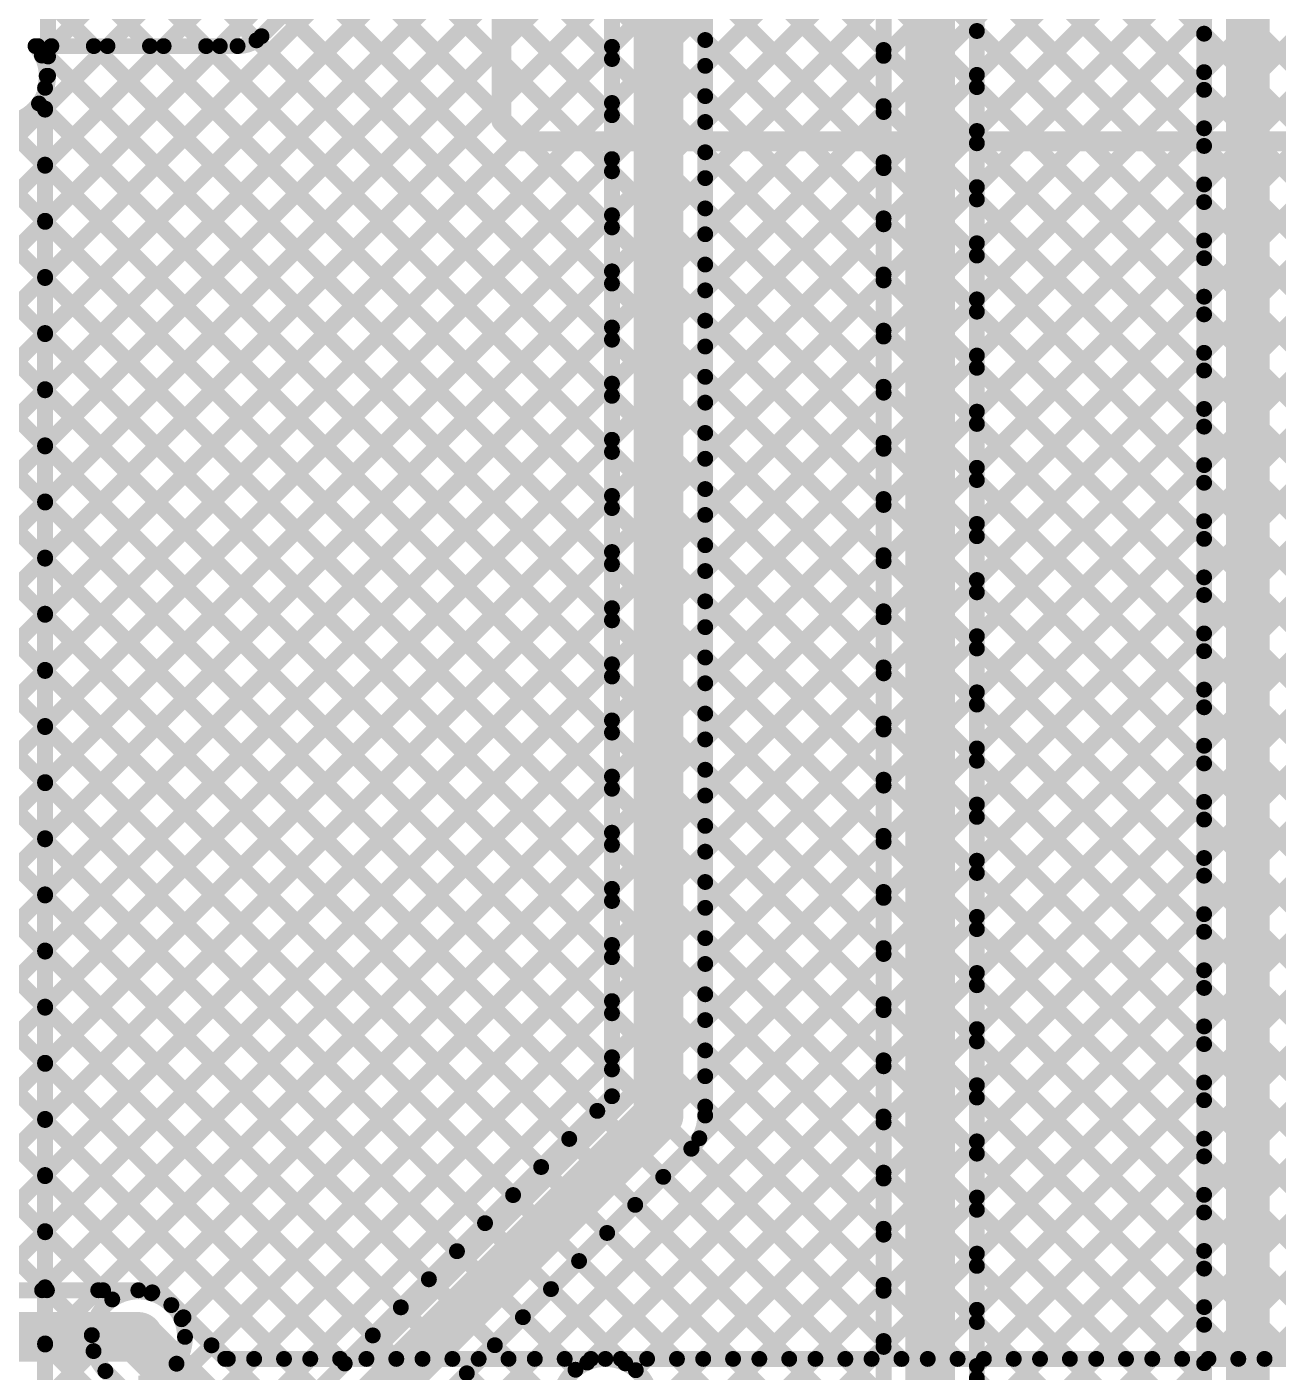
# Model space of a CAD drawing. Header units: millimetres. Extents: x 0 to 214, y 0 to 214.
# Drawn here: x 4.96 to 5.59, y 1.798 to 2.476 of the extents above; entities that cross this region are included whole.
import ezdxf

# ---------------------------------------------------------------- set-up
doc = ezdxf.new("R2010")
doc.units = ezdxf.units.MM
doc.header["$MEASUREMENT"] = 0
for name, color, linetype in [('BottomLayer', 5, 'Continuous'), ('BottomSolder', 6, 'Continuous'), ('Mechanical1', 6, 'Continuous'), ('TopLayer', 1, 'Continuous'), ('TopSolder', 216, 'Continuous'), ('ViaHoleLayer', 16, 'Continuous')]:
    doc.layers.add(name, color=color, linetype=linetype)

msp = doc.modelspace()

# ---------------------------------------------------------------- hatches: boundary and pattern name
at = {"layer": 'BottomLayer'}
h = msp.add_hatch(color=5, dxfattribs=at)
edge = h.paths.add_edge_path()
edge.add_arc((5.016, 1.815), 0.01181, 0, 360)
at = {"layer": 'BottomSolder'}
h = msp.add_hatch(color=6, dxfattribs=at)
edge = h.paths.add_edge_path()
edge.add_arc((5.016, 1.815), 0.00991, 0, 360)
at = {"layer": 'TopLayer'}
h = msp.add_hatch(color=1, dxfattribs=at)
edge = h.paths.add_edge_path()
edge.add_arc((5.016, 1.815), 0.01181, 0, 360)
at = {"layer": 'TopSolder'}
h = msp.add_hatch(color=216, dxfattribs=at)
edge = h.paths.add_edge_path()
edge.add_arc((5.016, 1.815), 0.00991, 0, 360)
at = {"layer": 'ViaHoleLayer'}
h = msp.add_hatch(color=16, dxfattribs=at)
edge = h.paths.add_edge_path()
edge.add_arc((5.016, 1.815), 0.00591, 0, 360)

# ---------------------------------------------------------------- linework, layer by layer
at = {"layer": 'BottomLayer'}
for points, const_width in [([(5.29976, 2.7255), (5.553, 2.47226)], 0.008), ([(4.969, 2.3497), (5.28503, 2.66573)], 0.008), ([(4.969, 2.32142), (5.29917, 2.65159)], 0.008), ([(4.969, 2.29313), (5.31332, 2.63745)], 0.008), ([(5.07804, 2.471), (5.23427, 2.62722)], 0.008), ([(4.969, 2.26485), (5.32746, 2.62331)], 0.008), ([(5.2313, 2.62426), (5.3915, 2.46405)], 0.008), ([(4.969, 2.23657), (5.3416, 2.60917)], 0.008), ([(5.21716, 2.61011), (5.3915, 2.43577)], 0.008), ([(4.969, 2.20828), (5.35574, 2.59502)], 0.008), ([(5.20301, 2.59597), (5.3915, 2.40748)], 0.008), ([(4.969, 2.18), (5.36988, 2.58088)], 0.008), ([(5.18887, 2.58183), (5.3915, 2.3792)], 0.008), ([(5.575, 0.817), (5.575, 2.576)], 0.022), ([(5.415, 1.212), (5.415, 2.569)], 0.025), ([(4.969, 2.15171), (5.38403, 2.56674)], 0.008), ([(5.17473, 2.56769), (5.3915, 2.35092)], 0.008), ([(5.4385, 1.22173), (5.4385, 2.569)], 0.008), ([(5.4385, 2.45151), (5.553, 2.56601)], 0.008), ([(5.553, 0.82303), (5.553, 2.56689)], 0.008), ([(5.3915, 1.44073), (5.3915, 2.55927)], 0.008), ([(5.4385, 2.55847), (5.553, 2.44397)], 0.008), ([(5.16059, 2.55355), (5.3915, 2.32263)], 0.008), ([(4.969, 2.12343), (5.3915, 2.54593)], 0.008), ([(5.14644, 2.5394), (5.3915, 2.29435)], 0.008), ([(5.4385, 2.42322), (5.553, 2.53772)], 0.008), ([(5.1323, 2.52526), (5.3915, 2.26606)], 0.008), ([(5.4385, 2.53019), (5.553, 2.41569)], 0.008), ([(4.969, 2.09514), (5.3915, 2.51764)], 0.008), ([(5.11816, 2.51112), (5.3915, 2.23778)], 0.008), ([(5.4385, 2.39494), (5.553, 2.50944)], 0.008), ([(5.4385, 2.50191), (5.553, 2.38741)], 0.008), ([(5.10402, 2.49698), (5.3915, 2.20949)], 0.008), ([(4.969, 2.06686), (5.3915, 2.48936)], 0.008), ([(5.08988, 2.48283), (5.3915, 2.18121)], 0.008), ([(5.4385, 2.36665), (5.553, 2.48115)], 0.008), ([(5.4385, 2.47362), (5.553, 2.35912)], 0.008), ([(4.96419, 2.466), (5.066, 2.466)], 0.008), ([(4.96529, 2.466), (5.3915, 2.03979)], 0.008), ([(4.96739, 2.46123), (4.97216, 2.466)], 0.008), ([(4.969, 2.40627), (5.02873, 2.466)], 0.008), ([(4.969, 2.37799), (5.05701, 2.466)], 0.008), ([(4.969, 2.43456), (5.00044, 2.466)], 0.008), ([(4.99357, 2.466), (5.3915, 2.06807)], 0.008), ([(5.02186, 2.466), (5.3915, 2.09636)], 0.008), ([(5.05014, 2.466), (5.3915, 2.12464)], 0.008), ([(5.07551, 2.46891), (5.3915, 2.15293)], 0.008), ([(4.969, 2.03858), (5.3915, 2.46108)], 0.008), ([(5.4385, 2.33837), (5.553, 2.45287)], 0.008), ([(4.969, 2.44497), (4.969, 0.878)], 0.008), ([(5.4385, 2.44534), (5.553, 2.33084)], 0.008), ([(4.969, 2.434), (5.3915, 2.0115)], 0.008), ([(4.969, 2.01029), (5.3915, 2.43279)], 0.008), ([(5.4385, 2.31009), (5.553, 2.42459)], 0.008), ([(5.4385, 2.41705), (5.553, 2.30255)], 0.008), ([(4.969, 2.40572), (5.3915, 1.98322)], 0.008), ([(4.969, 1.98201), (5.3915, 2.40451)], 0.008), ([(5.4385, 2.2818), (5.553, 2.3963)], 0.008), ([(5.4385, 2.38877), (5.553, 2.27427)], 0.008), ([(4.969, 2.37744), (5.3915, 1.95494)], 0.008), ([(4.969, 1.95372), (5.3915, 2.37622)], 0.008), ([(5.4385, 2.25352), (5.553, 2.36802)], 0.008), ([(5.4385, 2.36048), (5.553, 2.24598)], 0.008), ([(4.969, 2.34915), (5.3915, 1.92665)], 0.008), ([(4.969, 1.92544), (5.3915, 2.34794)], 0.008), ([(5.4385, 2.22523), (5.553, 2.33973)], 0.008), ([(5.4385, 2.3322), (5.553, 2.2177)], 0.008), ([(4.969, 2.32087), (5.3915, 1.89837)], 0.008), ([(4.969, 1.89715), (5.3915, 2.31965)], 0.008), ([(5.4385, 2.19695), (5.553, 2.31145)], 0.008), ([(5.4385, 2.30392), (5.553, 2.18942)], 0.008), ([(4.969, 2.29258), (5.3915, 1.87008)], 0.008), ([(4.969, 1.86887), (5.3915, 2.29137)], 0.008), ([(5.4385, 2.16866), (5.553, 2.28316)], 0.008), ([(5.4385, 2.27563), (5.553, 2.16113)], 0.008), ([(4.969, 2.2643), (5.3915, 1.8418)], 0.008), ([(4.969, 1.84059), (5.3915, 2.26309)], 0.008), ([(5.4385, 2.14038), (5.553, 2.25488)], 0.008), ([(5.4385, 2.24735), (5.553, 2.13285)], 0.008), ([(4.969, 2.23601), (5.3915, 1.81351)], 0.008), ([(4.969, 1.8123), (5.3915, 2.2348)], 0.008), ([(5.4385, 2.1121), (5.553, 2.2266)], 0.008), ([(5.4385, 2.21906), (5.553, 2.10456)], 0.008), ([(4.969, 2.20773), (5.3915, 1.78523)], 0.008), ([(5.02255, 1.83757), (5.3915, 2.20652)], 0.008), ([(5.4385, 2.08381), (5.553, 2.19831)], 0.008), ([(5.4385, 2.19078), (5.553, 2.07628)], 0.008), ([(4.969, 2.17945), (5.3915, 1.75695)], 0.008), ([(5.03875, 1.82548), (5.3915, 2.17823)], 0.008), ([(5.4385, 2.05553), (5.553, 2.17003)], 0.008), ([(5.4385, 2.16249), (5.553, 2.04799)], 0.008), ([(4.969, 2.15116), (5.3915, 1.72866)], 0.008), ([(5.05289, 1.81134), (5.3915, 2.14995)], 0.008), ([(5.4385, 2.02724), (5.553, 2.14174)], 0.008), ([(5.4385, 2.13421), (5.553, 2.01971)], 0.008), ([(4.969, 2.12288), (5.3915, 1.70038)], 0.008), ([(5.07434, 1.8045), (5.3915, 2.12166)], 0.008), ([(5.4385, 1.99896), (5.553, 2.11346)], 0.008), ([(5.4385, 2.10593), (5.553, 1.99143)], 0.008), ([(4.969, 2.09459), (5.26133, 1.80226)], 0.008), ([(5.10262, 1.8045), (5.3915, 2.09338)], 0.008), ([(5.4385, 1.97067), (5.553, 2.08517)], 0.008), ([(5.4385, 2.07764), (5.553, 1.96314)], 0.008), ([(4.969, 2.06631), (5.23081, 1.8045)], 0.008), ([(5.1309, 1.8045), (5.3915, 2.0651)], 0.008), ([(5.4385, 1.94239), (5.553, 2.05689)], 0.008), ([(5.4385, 2.04936), (5.553, 1.93486)], 0.008), ([(4.969, 2.03802), (5.20252, 1.8045)], 0.008), ([(5.15919, 1.8045), (5.3915, 2.03681)], 0.008), ([(5.4385, 1.9141), (5.553, 2.02861)], 0.008), ([(5.4385, 2.02107), (5.553, 1.90657)], 0.008), ([(4.969, 2.00974), (5.17424, 1.8045)], 0.008), ([(5.18747, 1.8045), (5.3915, 2.00853)], 0.008), ([(5.4385, 1.88582), (5.553, 2.00032)], 0.008), ([(5.4385, 1.99279), (5.553, 1.87829)], 0.008), ([(4.969, 1.98146), (5.14596, 1.8045)], 0.008), ([(5.21576, 1.8045), (5.3915, 1.98024)], 0.008), ([(5.4385, 1.85754), (5.553, 1.97204)], 0.008), ([(5.4385, 1.9645), (5.553, 1.85)], 0.008), ([(4.969, 1.95317), (5.11767, 1.8045)], 0.008), ([(5.24404, 1.8045), (5.3915, 1.95196)], 0.008), ([(5.4385, 1.82925), (5.553, 1.94375)], 0.008), ([(5.4385, 1.93622), (5.553, 1.82172)], 0.008), ([(4.969, 1.92489), (5.08939, 1.8045)], 0.008), ([(5.26664, 1.79882), (5.3915, 1.92367)], 0.008), ([(5.4385, 1.80097), (5.553, 1.91547)], 0.008), ([(5.4385, 1.90794), (5.553, 1.79344)], 0.008), ([(4.969, 1.8966), (5.0611, 1.8045)], 0.008), ([(5.2747, 1.77859), (5.3915, 1.89539)], 0.008), ([(5.4385, 1.77268), (5.553, 1.88718)], 0.008), ([(5.4385, 1.87965), (5.553, 1.76515)], 0.008), ([(4.969, 1.86832), (5.00285, 1.83447)], 0.008), ([(4.969, 1.4446), (5.3915, 1.86711)], 0.008), ([(5.4385, 1.7444), (5.553, 1.8589)], 0.008), ([(5.4385, 1.85137), (5.553, 1.73687)], 0.008), ([(4.969, 1.84003), (4.99255, 1.81649)], 0.008), ([(4.969, 1.41632), (5.3915, 1.83882)], 0.008), ([(5.03262, 1.83162), (5.05973, 1.8045)], 0.008), ([(5.4385, 1.71611), (5.553, 1.83061)], 0.008), ([(5.016, 1.815), (5.05, 1.781)], 0.025), ([(5.4385, 1.82308), (5.553, 1.70858)], 0.008), ([(4.969, 1.81175), (5.269, 1.51175)], 0.008), ([(4.969, 1.38804), (5.3915, 1.81054)], 0.008), ([(4.969, 1.78402), (4.99343, 1.80845)], 0.008), ([(5.05973, 1.8045), (5.25132, 1.8045)], 0.008), ([(5.4385, 1.68783), (5.553, 1.80233)], 0.008), ([(4.99938, 1.79838), (5.03337, 1.7644)], 0.008), ([(5.4385, 1.7948), (5.553, 1.6803)], 0.008)]:
    msp.add_lwpolyline(points, dxfattribs=dict(at, const_width=const_width))
at = {"layer": 'BottomLayer', "const_width": 0.008}
for points in [[(5.07804, 2.471, -0.199327), (5.066, 2.466)], [(5.07802, 2.47098, -0.198912), (5.066, 2.466)], [(4.96419, 2.466, -0.181349), (4.96981, 2.451)], [(4.96981, 2.451, -0.066967), (4.969, 2.44497)], [(4.99938, 1.79838, -1), (5.03262, 1.83162)], [(5.25132, 1.8045, -0.414214), (5.27482, 1.781)]]:
    msp.add_lwpolyline(points, format="xyb", dxfattribs=at)
at = {"layer": 'BottomLayer'}
for points, const_width in [([(5.07602, 2.47098, 1), (5.08002, 2.47098, 1)], 0.004), ([(5.07604, 2.471, 1), (5.08004, 2.471, 1)], 0.004), ([(5.07604, 2.471, 1), (5.08004, 2.471, 1)], 0.004), ([(5.4365, 2.47362, 1), (5.4405, 2.47362, 1)], 0.004), ([(5.551, 2.47226, 1), (5.555, 2.47226, 1)], 0.004), ([(4.96219, 2.466, 1), (4.96619, 2.466, 1)], 0.004), ([(4.96219, 2.466, 1), (4.96619, 2.466, 1)], 0.004), ([(4.96329, 2.466, 1), (4.96729, 2.466, 1)], 0.004), ([(4.97016, 2.466, 1), (4.97416, 2.466, 1)], 0.004), ([(4.99157, 2.466, 1), (4.99557, 2.466, 1)], 0.004), ([(4.99844, 2.466, 1), (5.00244, 2.466, 1)], 0.004), ([(5.01986, 2.466, 1), (5.02386, 2.466, 1)], 0.004), ([(5.02673, 2.466, 1), (5.03073, 2.466, 1)], 0.004), ([(5.04814, 2.466, 1), (5.05214, 2.466, 1)], 0.004), ([(5.05501, 2.466, 1), (5.05901, 2.466, 1)], 0.004), ([(5.064, 2.466, 1), (5.068, 2.466, 1)], 0.004), ([(5.064, 2.466, 1), (5.068, 2.466, 1)], 0.004), ([(5.064, 2.466, 1), (5.068, 2.466, 1)], 0.004), ([(5.07351, 2.46891, 1), (5.07751, 2.46891, 1)], 0.004), ([(5.3895, 2.46405, 1), (5.3935, 2.46405, 1)], 0.004), ([(4.96539, 2.46123, 1), (4.96939, 2.46123, 1)], 0.004), ([(5.3895, 2.46108, 1), (5.3935, 2.46108, 1)], 0.004), ([(4.96781, 2.451, 1), (4.97181, 2.451, 1)], 0.004), ([(4.96781, 2.451, 1), (4.97181, 2.451, 1)], 0.004), ([(5.4365, 2.45151, 1), (5.4405, 2.45151, 1)], 0.004), ([(5.551, 2.45287, 1), (5.555, 2.45287, 1)], 0.004), ([(4.967, 2.44497, 1), (4.971, 2.44497, 1)], 0.004), ([(4.967, 2.44497, 1), (4.971, 2.44497, 1)], 0.004), ([(5.4365, 2.44534, 1), (5.4405, 2.44534, 1)], 0.004), ([(5.551, 2.44397, 1), (5.555, 2.44397, 1)], 0.004), ([(4.967, 2.43456, 1), (4.971, 2.43456, 1)], 0.004), ([(4.967, 2.434, 1), (4.971, 2.434, 1)], 0.004), ([(5.3895, 2.43577, 1), (5.3935, 2.43577, 1)], 0.004), ([(5.3895, 2.43279, 1), (5.3935, 2.43279, 1)], 0.004), ([(5.4365, 2.42322, 1), (5.4405, 2.42322, 1)], 0.004), ([(5.551, 2.42459, 1), (5.555, 2.42459, 1)], 0.004), ([(5.4365, 2.41705, 1), (5.4405, 2.41705, 1)], 0.004), ([(5.551, 2.41569, 1), (5.555, 2.41569, 1)], 0.004), ([(4.967, 2.40627, 1), (4.971, 2.40627, 1)], 0.004), ([(4.967, 2.40572, 1), (4.971, 2.40572, 1)], 0.004), ([(5.3895, 2.40748, 1), (5.3935, 2.40748, 1)], 0.004), ([(5.3895, 2.40451, 1), (5.3935, 2.40451, 1)], 0.004), ([(5.551, 2.3963, 1), (5.555, 2.3963, 1)], 0.004), ([(5.4365, 2.39494, 1), (5.4405, 2.39494, 1)], 0.004), ([(5.4365, 2.38877, 1), (5.4405, 2.38877, 1)], 0.004), ([(5.551, 2.38741, 1), (5.555, 2.38741, 1)], 0.004), ([(4.967, 2.37799, 1), (4.971, 2.37799, 1)], 0.004), ([(4.967, 2.37744, 1), (4.971, 2.37744, 1)], 0.004), ([(5.3895, 2.3792, 1), (5.3935, 2.3792, 1)], 0.004), ([(5.3895, 2.37622, 1), (5.3935, 2.37622, 1)], 0.004), ([(5.4365, 2.36665, 1), (5.4405, 2.36665, 1)], 0.004), ([(5.551, 2.36802, 1), (5.555, 2.36802, 1)], 0.004), ([(5.4365, 2.36048, 1), (5.4405, 2.36048, 1)], 0.004), ([(5.551, 2.35912, 1), (5.555, 2.35912, 1)], 0.004), ([(4.967, 2.3497, 1), (4.971, 2.3497, 1)], 0.004), ([(4.967, 2.34915, 1), (4.971, 2.34915, 1)], 0.004), ([(5.3895, 2.35092, 1), (5.3935, 2.35092, 1)], 0.004), ([(5.3895, 2.34794, 1), (5.3935, 2.34794, 1)], 0.004), ([(5.4365, 2.33837, 1), (5.4405, 2.33837, 1)], 0.004), ([(5.551, 2.33973, 1), (5.555, 2.33973, 1)], 0.004), ([(5.4365, 2.3322, 1), (5.4405, 2.3322, 1)], 0.004), ([(5.551, 2.33084, 1), (5.555, 2.33084, 1)], 0.004), ([(4.967, 2.32142, 1), (4.971, 2.32142, 1)], 0.004), ([(5.3895, 2.32263, 1), (5.3935, 2.32263, 1)], 0.004), ([(4.967, 2.32087, 1), (4.971, 2.32087, 1)], 0.004), ([(5.3895, 2.31965, 1), (5.3935, 2.31965, 1)], 0.004), ([(5.4365, 2.31009, 1), (5.4405, 2.31009, 1)], 0.004), ([(5.551, 2.31145, 1), (5.555, 2.31145, 1)], 0.004), ([(5.4365, 2.30392, 1), (5.4405, 2.30392, 1)], 0.004), ([(5.551, 2.30255, 1), (5.555, 2.30255, 1)], 0.004), ([(5.3895, 2.29435, 1), (5.3935, 2.29435, 1)], 0.004), ([(4.967, 2.29313, 1), (4.971, 2.29313, 1)], 0.004), ([(4.967, 2.29258, 1), (4.971, 2.29258, 1)], 0.004), ([(5.3895, 2.29137, 1), (5.3935, 2.29137, 1)], 0.004), ([(5.4365, 2.2818, 1), (5.4405, 2.2818, 1)], 0.004), ([(5.551, 2.28316, 1), (5.555, 2.28316, 1)], 0.004), ([(5.4365, 2.27563, 1), (5.4405, 2.27563, 1)], 0.004), ([(5.551, 2.27427, 1), (5.555, 2.27427, 1)], 0.004), ([(4.967, 2.26485, 1), (4.971, 2.26485, 1)], 0.004), ([(4.967, 2.2643, 1), (4.971, 2.2643, 1)], 0.004), ([(5.3895, 2.26606, 1), (5.3935, 2.26606, 1)], 0.004), ([(5.3895, 2.26309, 1), (5.3935, 2.26309, 1)], 0.004), ([(5.4365, 2.25352, 1), (5.4405, 2.25352, 1)], 0.004), ([(5.551, 2.25488, 1), (5.555, 2.25488, 1)], 0.004), ([(5.4365, 2.24735, 1), (5.4405, 2.24735, 1)], 0.004), ([(5.551, 2.24598, 1), (5.555, 2.24598, 1)], 0.004), ([(4.967, 2.23657, 1), (4.971, 2.23657, 1)], 0.004), ([(4.967, 2.23601, 1), (4.971, 2.23601, 1)], 0.004), ([(5.3895, 2.23778, 1), (5.3935, 2.23778, 1)], 0.004), ([(5.3895, 2.2348, 1), (5.3935, 2.2348, 1)], 0.004), ([(5.551, 2.2266, 1), (5.555, 2.2266, 1)], 0.004), ([(5.4365, 2.22523, 1), (5.4405, 2.22523, 1)], 0.004), ([(5.4365, 2.21906, 1), (5.4405, 2.21906, 1)], 0.004), ([(5.551, 2.2177, 1), (5.555, 2.2177, 1)], 0.004), ([(4.967, 2.20828, 1), (4.971, 2.20828, 1)], 0.004), ([(4.967, 2.20773, 1), (4.971, 2.20773, 1)], 0.004), ([(5.3895, 2.20949, 1), (5.3935, 2.20949, 1)], 0.004), ([(5.3895, 2.20652, 1), (5.3935, 2.20652, 1)], 0.004), ([(5.4365, 2.19695, 1), (5.4405, 2.19695, 1)], 0.004), ([(5.551, 2.19831, 1), (5.555, 2.19831, 1)], 0.004), ([(5.4365, 2.19078, 1), (5.4405, 2.19078, 1)], 0.004), ([(5.551, 2.18942, 1), (5.555, 2.18942, 1)], 0.004), ([(4.967, 2.18, 1), (4.971, 2.18, 1)], 0.004), ([(4.967, 2.17945, 1), (4.971, 2.17945, 1)], 0.004), ([(5.3895, 2.18121, 1), (5.3935, 2.18121, 1)], 0.004), ([(5.3895, 2.17823, 1), (5.3935, 2.17823, 1)], 0.004), ([(5.4365, 2.16866, 1), (5.4405, 2.16866, 1)], 0.004), ([(5.551, 2.17003, 1), (5.555, 2.17003, 1)], 0.004), ([(5.4365, 2.16249, 1), (5.4405, 2.16249, 1)], 0.004), ([(5.551, 2.16113, 1), (5.555, 2.16113, 1)], 0.004), ([(4.967, 2.15171, 1), (4.971, 2.15171, 1)], 0.004), ([(5.3895, 2.15293, 1), (5.3935, 2.15293, 1)], 0.004), ([(4.967, 2.15116, 1), (4.971, 2.15116, 1)], 0.004), ([(5.3895, 2.14995, 1), (5.3935, 2.14995, 1)], 0.004), ([(5.4365, 2.14038, 1), (5.4405, 2.14038, 1)], 0.004), ([(5.551, 2.14174, 1), (5.555, 2.14174, 1)], 0.004), ([(5.4365, 2.13421, 1), (5.4405, 2.13421, 1)], 0.004), ([(5.551, 2.13285, 1), (5.555, 2.13285, 1)], 0.004), ([(5.3895, 2.12464, 1), (5.3935, 2.12464, 1)], 0.004), ([(4.967, 2.12343, 1), (4.971, 2.12343, 1)], 0.004), ([(4.967, 2.12288, 1), (4.971, 2.12288, 1)], 0.004), ([(5.3895, 2.12166, 1), (5.3935, 2.12166, 1)], 0.004), ([(5.4365, 2.1121, 1), (5.4405, 2.1121, 1)], 0.004), ([(5.551, 2.11346, 1), (5.555, 2.11346, 1)], 0.004), ([(5.4365, 2.10593, 1), (5.4405, 2.10593, 1)], 0.004), ([(5.551, 2.10456, 1), (5.555, 2.10456, 1)], 0.004), ([(4.967, 2.09514, 1), (4.971, 2.09514, 1)], 0.004), ([(4.967, 2.09459, 1), (4.971, 2.09459, 1)], 0.004), ([(5.3895, 2.09636, 1), (5.3935, 2.09636, 1)], 0.004), ([(5.3895, 2.09338, 1), (5.3935, 2.09338, 1)], 0.004), ([(5.4365, 2.08381, 1), (5.4405, 2.08381, 1)], 0.004), ([(5.551, 2.08517, 1), (5.555, 2.08517, 1)], 0.004), ([(5.4365, 2.07764, 1), (5.4405, 2.07764, 1)], 0.004), ([(5.551, 2.07628, 1), (5.555, 2.07628, 1)], 0.004), ([(4.967, 2.06686, 1), (4.971, 2.06686, 1)], 0.004), ([(4.967, 2.06631, 1), (4.971, 2.06631, 1)], 0.004), ([(5.3895, 2.06807, 1), (5.3935, 2.06807, 1)], 0.004), ([(5.3895, 2.0651, 1), (5.3935, 2.0651, 1)], 0.004), ([(5.551, 2.05689, 1), (5.555, 2.05689, 1)], 0.004), ([(5.4365, 2.05553, 1), (5.4405, 2.05553, 1)], 0.004), ([(5.4365, 2.04936, 1), (5.4405, 2.04936, 1)], 0.004), ([(5.551, 2.04799, 1), (5.555, 2.04799, 1)], 0.004), ([(4.967, 2.03858, 1), (4.971, 2.03858, 1)], 0.004), ([(4.967, 2.03802, 1), (4.971, 2.03802, 1)], 0.004), ([(5.3895, 2.03979, 1), (5.3935, 2.03979, 1)], 0.004), ([(5.3895, 2.03681, 1), (5.3935, 2.03681, 1)], 0.004), ([(5.4365, 2.02724, 1), (5.4405, 2.02724, 1)], 0.004), ([(5.551, 2.02861, 1), (5.555, 2.02861, 1)], 0.004), ([(5.4365, 2.02107, 1), (5.4405, 2.02107, 1)], 0.004), ([(5.551, 2.01971, 1), (5.555, 2.01971, 1)], 0.004), ([(4.967, 2.01029, 1), (4.971, 2.01029, 1)], 0.004), ([(4.967, 2.00974, 1), (4.971, 2.00974, 1)], 0.004), ([(5.3895, 2.0115, 1), (5.3935, 2.0115, 1)], 0.004), ([(5.3895, 2.00853, 1), (5.3935, 2.00853, 1)], 0.004), ([(5.4365, 1.99896, 1), (5.4405, 1.99896, 1)], 0.004), ([(5.551, 2.00032, 1), (5.555, 2.00032, 1)], 0.004), ([(5.4365, 1.99279, 1), (5.4405, 1.99279, 1)], 0.004), ([(5.551, 1.99143, 1), (5.555, 1.99143, 1)], 0.004), ([(5.3895, 1.98322, 1), (5.3935, 1.98322, 1)], 0.004), ([(4.967, 1.98201, 1), (4.971, 1.98201, 1)], 0.004), ([(4.967, 1.98146, 1), (4.971, 1.98146, 1)], 0.004), ([(5.3895, 1.98024, 1), (5.3935, 1.98024, 1)], 0.004), ([(5.4365, 1.97067, 1), (5.4405, 1.97067, 1)], 0.004), ([(5.551, 1.97204, 1), (5.555, 1.97204, 1)], 0.004), ([(5.4365, 1.9645, 1), (5.4405, 1.9645, 1)], 0.004), ([(5.551, 1.96314, 1), (5.555, 1.96314, 1)], 0.004), ([(5.3895, 1.95494, 1), (5.3935, 1.95494, 1)], 0.004), ([(4.967, 1.95372, 1), (4.971, 1.95372, 1)], 0.004), ([(4.967, 1.95317, 1), (4.971, 1.95317, 1)], 0.004), ([(5.3895, 1.95196, 1), (5.3935, 1.95196, 1)], 0.004), ([(5.4365, 1.94239, 1), (5.4405, 1.94239, 1)], 0.004), ([(5.551, 1.94375, 1), (5.555, 1.94375, 1)], 0.004), ([(5.4365, 1.93622, 1), (5.4405, 1.93622, 1)], 0.004), ([(5.551, 1.93486, 1), (5.555, 1.93486, 1)], 0.004), ([(4.967, 1.92544, 1), (4.971, 1.92544, 1)], 0.004), ([(4.967, 1.92489, 1), (4.971, 1.92489, 1)], 0.004), ([(5.3895, 1.92665, 1), (5.3935, 1.92665, 1)], 0.004), ([(5.3895, 1.92367, 1), (5.3935, 1.92367, 1)], 0.004), ([(5.551, 1.91547, 1), (5.555, 1.91547, 1)], 0.004), ([(5.4365, 1.9141, 1), (5.4405, 1.9141, 1)], 0.004), ([(5.4365, 1.90794, 1), (5.4405, 1.90794, 1)], 0.004), ([(5.551, 1.90657, 1), (5.555, 1.90657, 1)], 0.004), ([(4.967, 1.89715, 1), (4.971, 1.89715, 1)], 0.004), ([(4.967, 1.8966, 1), (4.971, 1.8966, 1)], 0.004), ([(5.3895, 1.89837, 1), (5.3935, 1.89837, 1)], 0.004), ([(5.3895, 1.89539, 1), (5.3935, 1.89539, 1)], 0.004), ([(5.551, 1.88718, 1), (5.555, 1.88718, 1)], 0.004), ([(5.4365, 1.88582, 1), (5.4405, 1.88582, 1)], 0.004), ([(5.4365, 1.87965, 1), (5.4405, 1.87965, 1)], 0.004), ([(5.551, 1.87829, 1), (5.555, 1.87829, 1)], 0.004), ([(4.967, 1.86887, 1), (4.971, 1.86887, 1)], 0.004), ([(4.967, 1.86832, 1), (4.971, 1.86832, 1)], 0.004), ([(5.3895, 1.87008, 1), (5.3935, 1.87008, 1)], 0.004), ([(5.3895, 1.86711, 1), (5.3935, 1.86711, 1)], 0.004), ([(5.4365, 1.85754, 1), (5.4405, 1.85754, 1)], 0.004), ([(5.551, 1.8589, 1), (5.555, 1.8589, 1)], 0.004), ([(5.4365, 1.85137, 1), (5.4405, 1.85137, 1)], 0.004), ([(5.551, 1.85, 1), (5.555, 1.85, 1)], 0.004), ([(4.967, 1.84059, 1), (4.971, 1.84059, 1)], 0.004), ([(4.967, 1.84003, 1), (4.971, 1.84003, 1)], 0.004), ([(5.3895, 1.8418, 1), (5.3935, 1.8418, 1)], 0.004), ([(5.00085, 1.83447, 1), (5.00485, 1.83447, 1)], 0.004), ([(5.02055, 1.83757, 1), (5.02455, 1.83757, 1)], 0.004), ([(5.3895, 1.83882, 1), (5.3935, 1.83882, 1)], 0.004), ([(5.03062, 1.83162, 1), (5.03462, 1.83162, 1)], 0.004), ([(5.03062, 1.83162, 1), (5.03462, 1.83162, 1)], 0.004), ([(5.4365, 1.82925, 1), (5.4405, 1.82925, 1)], 0.004), ([(5.551, 1.83061, 1), (5.555, 1.83061, 1)], 0.004), ([(5.00975, 1.815, 1), (5.02225, 1.815, 1)], 0.0125), ([(5.03675, 1.82548, 1), (5.04075, 1.82548, 1)], 0.004), ([(5.4365, 1.82308, 1), (5.4405, 1.82308, 1)], 0.004), ([(5.551, 1.82172, 1), (5.555, 1.82172, 1)], 0.004), ([(4.99055, 1.81649, 1), (4.99455, 1.81649, 1)], 0.004), ([(5.3895, 1.81351, 1), (5.3935, 1.81351, 1)], 0.004), ([(4.967, 1.8123, 1), (4.971, 1.8123, 1)], 0.004), ([(4.967, 1.81175, 1), (4.971, 1.81175, 1)], 0.004), ([(4.99143, 1.80845, 1), (4.99543, 1.80845, 1)], 0.004), ([(5.05089, 1.81134, 1), (5.05489, 1.81134, 1)], 0.004), ([(5.3895, 1.81054, 1), (5.3935, 1.81054, 1)], 0.004), ([(5.05773, 1.8045, 1), (5.06173, 1.8045, 1)], 0.004), ([(5.05773, 1.8045, 1), (5.06173, 1.8045, 1)], 0.004), ([(5.0591, 1.8045, 1), (5.0631, 1.8045, 1)], 0.004), ([(5.07234, 1.8045, 1), (5.07634, 1.8045, 1)], 0.004), ([(5.08739, 1.8045, 1), (5.09139, 1.8045, 1)], 0.004), ([(5.10062, 1.8045, 1), (5.10462, 1.8045, 1)], 0.004), ([(5.11567, 1.8045, 1), (5.11967, 1.8045, 1)], 0.004), ([(5.1289, 1.8045, 1), (5.1329, 1.8045, 1)], 0.004), ([(5.14396, 1.8045, 1), (5.14796, 1.8045, 1)], 0.004), ([(5.15719, 1.8045, 1), (5.16119, 1.8045, 1)], 0.004), ([(5.17224, 1.8045, 1), (5.17624, 1.8045, 1)], 0.004), ([(5.18547, 1.8045, 1), (5.18947, 1.8045, 1)], 0.004), ([(5.20052, 1.8045, 1), (5.20452, 1.8045, 1)], 0.004), ([(5.21376, 1.8045, 1), (5.21776, 1.8045, 1)], 0.004), ([(5.22881, 1.8045, 1), (5.23281, 1.8045, 1)], 0.004), ([(5.24204, 1.8045, 1), (5.24604, 1.8045, 1)], 0.004), ([(5.24932, 1.8045, 1), (5.25332, 1.8045, 1)], 0.004), ([(5.24932, 1.8045, 1), (5.25332, 1.8045, 1)], 0.004), ([(5.25933, 1.80226, 1), (5.26333, 1.80226, 1)], 0.004), ([(5.4365, 1.80097, 1), (5.4405, 1.80097, 1)], 0.004), ([(5.551, 1.80233, 1), (5.555, 1.80233, 1)], 0.004), ([(4.99738, 1.79838, 1), (5.00138, 1.79838, 1)], 0.004), ([(4.99738, 1.79838, 1), (5.00138, 1.79838, 1)], 0.004), ([(5.26464, 1.79882, 1), (5.26864, 1.79882, 1)], 0.004), ([(5.4365, 1.7948, 1), (5.4405, 1.7948, 1)], 0.004)]:
    msp.add_lwpolyline(points, format="xyb", close=True, dxfattribs=dict(at, const_width=const_width))
at = {"layer": 'Mechanical1', "const_width": 0.01}
for points in [[(5.199, 2.428), (5.199, 3.6285)], [(5.199, 2.428), (5.209, 2.418)], [(5.209, 2.418), (5.779, 2.418)]]:
    msp.add_lwpolyline(points, dxfattribs=at)
at = {"layer": 'Mechanical1', "const_width": 0.005}
for points in [[(5.1965, 2.428, 1), (5.2015, 2.428, 1)], [(5.1965, 2.428, 1), (5.2015, 2.428, 1)], [(5.2065, 2.418, 1), (5.2115, 2.418, 1)], [(5.2065, 2.418, 1), (5.2115, 2.418, 1)]]:
    msp.add_lwpolyline(points, format="xyb", close=True, dxfattribs=at)
at = {"layer": 'TopLayer'}
for points, const_width in [([(5.30163, 2.39949), (5.90864, 3.0065)], 0.008), ([(5.30163, 2.42777), (5.88036, 3.0065)], 0.008), ([(5.30163, 2.45606), (5.85207, 3.0065)], 0.008), ([(5.30163, 2.37121), (5.9285, 2.99808)], 0.008), ([(5.27813, 1.92713), (5.27813, 2.9317)], 0.025), ([(5.30163, 1.92713), (5.30163, 2.9317)], 0.008), ([(5.30163, 2.34292), (5.8595, 2.90079)], 0.008), ([(5.30163, 2.31464), (5.8595, 2.87251)], 0.008), ([(5.30163, 2.28635), (5.8595, 2.84422)], 0.008), ([(5.30163, 2.25807), (5.8595, 2.81594)], 0.008), ([(5.30163, 2.22978), (5.8595, 2.78765)], 0.008), ([(5.30163, 2.2015), (5.8595, 2.75937)], 0.008), ([(5.30163, 2.75191), (5.8585, 2.19504)], 0.008), ([(5.30163, 2.17322), (5.8595, 2.73109)], 0.008), ([(5.30163, 2.72363), (5.8585, 2.16676)], 0.008), ([(4.9705, 2.46434), (5.212, 2.70584)], 0.008), ([(5.30163, 2.14493), (5.86205, 2.70535)], 0.008), ([(5.30163, 2.69534), (5.8585, 2.13847)], 0.008), ([(5.30163, 2.11665), (5.87537, 2.69039)], 0.008), ([(4.37355, 1.8391), (5.212, 2.67756)], 0.008), ([(5.30163, 2.08836), (5.88952, 2.67625)], 0.008), ([(5.30163, 2.66706), (5.9285, 2.04019)], 0.008), ([(5.30163, 2.06008), (5.90366, 2.66211)], 0.008), ([(4.69084, 2.6556), (5.25463, 2.09181)], 0.008), ([(4.40183, 1.8391), (5.21032, 2.64759)], 0.008), ([(5.30163, 2.03179), (5.9178, 2.64796)], 0.008), ([(5.25463, 1.93686), (5.25463, 2.64276)], 0.008), ([(4.4584, 1.8391), (5.25463, 2.63533)], 0.008), ([(4.68521, 2.63295), (5.25463, 2.06352)], 0.008), ([(4.9705, 2.451), (4.9705, 2.63599)], 0.008), ([(5.04879, 2.63706), (5.25463, 2.43122)], 0.008), ([(5.30163, 2.63878), (5.92328, 2.01712)], 0.008), ([(4.43012, 1.8391), (5.22138, 2.63037)], 0.008), ([(4.63431, 2.62727), (5.25463, 2.00695)], 0.008), ([(4.66283, 2.62704), (5.25463, 2.03524)], 0.008), ([(4.9705, 2.63049), (5.25463, 2.34636)], 0.008), ([(4.99935, 2.62993), (5.25463, 2.37465)], 0.008), ([(5.03037, 2.62719), (5.25463, 2.40293)], 0.008), ([(5.08397, 2.63017), (5.25463, 2.4595)], 0.008), ([(5.30163, 2.00351), (5.9285, 2.63038)], 0.008), ([(4.62017, 2.61313), (5.25463, 1.97867)], 0.008), ([(4.48669, 1.8391), (5.25463, 2.60705)], 0.008), ([(5.30163, 2.61049), (5.92328, 1.98884)], 0.008), ([(4.9705, 2.60221), (5.25463, 2.31808)], 0.008), ([(5.30163, 1.97523), (5.92328, 2.59688)], 0.008), ([(4.613, 2.59201), (5.25463, 1.95038)], 0.008), ([(4.51497, 1.8391), (5.25463, 2.57876)], 0.008), ([(5.30163, 2.58221), (5.92328, 1.96055)], 0.008), ([(4.9705, 2.57393), (5.25463, 2.2898)], 0.008), ([(5.30163, 1.94694), (5.92328, 2.56859)], 0.008), ([(4.613, 2.56373), (5.24725, 1.92948)], 0.008), ([(5.30163, 2.55392), (5.9735, 1.88205)], 0.008), ([(4.54326, 1.8391), (5.25463, 2.55048)], 0.008), ([(4.9705, 2.54564), (5.25463, 2.26151)], 0.008), ([(5.29865, 1.91568), (5.9285, 2.54553)], 0.008), ([(4.52132, 2.54228), (5.19068, 1.87291)], 0.008), ([(4.613, 2.53545), (5.23311, 1.91534)], 0.008), ([(4.50718, 2.52813), (5.17654, 1.85877)], 0.008), ([(5.30163, 2.52564), (5.9735, 1.85377)], 0.008), ([(4.57154, 1.8391), (5.25463, 2.5222)], 0.008), ([(4.49303, 2.51399), (5.1624, 1.84463)], 0.008), ([(4.9705, 2.51736), (5.25463, 2.23323)], 0.008), ([(5.05526, 1.644), (5.9285, 2.51724)], 0.008), ([(4.47889, 2.49985), (5.14825, 1.83049)], 0.008), ([(4.61639, 2.50377), (5.21896, 1.9012)], 0.008), ([(5.30163, 2.49735), (5.99388, 1.80511)], 0.008), ([(4.59982, 1.8391), (5.25463, 2.49391)], 0.008), ([(4.60028, 2.49159), (5.20482, 1.88706)], 0.008), ([(4.46475, 2.48571), (5.13411, 1.81634)], 0.008), ([(4.9705, 2.48907), (5.25463, 2.20494)], 0.008), ([(5.2422, 1.80266), (5.9285, 2.48896)], 0.008), ([(4.45061, 2.47156), (5.11997, 1.8022)], 0.008), ([(4.62811, 1.8391), (5.25463, 2.46563)], 0.008), ([(5.30163, 2.46907), (5.9662, 1.8045)], 0.008), ([(4.43646, 2.45742), (5.10583, 1.78806)], 0.008), ([(4.9705, 2.46079), (5.25463, 2.17666)], 0.008), ([(5.27233, 1.8045), (5.9285, 2.46067)], 0.008), ([(4.42232, 2.44328), (5.09168, 1.77392)], 0.008), ([(4.65639, 1.8391), (5.25463, 2.43734)], 0.008), ([(4.96593, 2.43707), (5.25463, 2.14837)], 0.008), ([(5.30163, 2.44079), (5.93792, 1.8045)], 0.008), ([(5.30061, 1.8045), (5.9285, 2.43239)], 0.008), ([(4.40818, 2.42914), (4.99821, 1.8391)], 0.008), ([(4.94722, 2.4275), (5.25463, 2.12009)], 0.008), ([(4.39404, 2.415), (4.96993, 1.8391)], 0.008), ([(4.68468, 1.8391), (5.25463, 2.40906)], 0.008), ([(5.30163, 2.4125), (5.90963, 1.8045)], 0.008), ([(5.30163, 2.38422), (5.88135, 1.8045)], 0.008), ([(4.71296, 1.8391), (5.25463, 2.38077)], 0.008), ([(5.30163, 2.35593), (5.85306, 1.8045)], 0.008), ([(4.74125, 1.8391), (5.25463, 2.35249)], 0.008), ([(5.3289, 1.8045), (5.86106, 2.33666)], 0.008), ([(4.76953, 1.8391), (5.25463, 2.32421)], 0.008), ([(5.30163, 2.32765), (5.82478, 1.8045)], 0.008), ([(5.35718, 1.8045), (5.8585, 2.30582)], 0.008), ([(4.79781, 1.8391), (5.25463, 2.29592)], 0.008), ([(5.30163, 2.29936), (5.79649, 1.8045)], 0.008), ([(5.38546, 1.8045), (5.8585, 2.27754)], 0.008), ([(4.8261, 1.8391), (5.25463, 2.26764)], 0.008), ([(5.30163, 2.27108), (5.76821, 1.8045)], 0.008), ([(5.41375, 1.8045), (5.8585, 2.24925)], 0.008), ([(5.30163, 2.2428), (5.73993, 1.8045)], 0.008), ([(4.85438, 1.8391), (5.25463, 2.23935)], 0.008), ([(5.44203, 1.8045), (5.8585, 2.22097)], 0.008), ([(5.30163, 2.21451), (5.71164, 1.8045)], 0.008), ([(4.88267, 1.8391), (5.25463, 2.21107)], 0.008), ([(5.47032, 1.8045), (5.8585, 2.19268)], 0.008), ([(5.30163, 2.18623), (5.68336, 1.8045)], 0.008), ([(4.91095, 1.8391), (5.25463, 2.18278)], 0.008), ([(5.4986, 1.8045), (5.8585, 2.1644)], 0.008), ([(4.93924, 1.8391), (5.25463, 2.1545)], 0.008), ([(5.30163, 2.15794), (5.65507, 1.8045)], 0.008), ([(5.52689, 1.8045), (5.8585, 2.13611)], 0.008), ([(4.96752, 1.8391), (5.25463, 2.12622)], 0.008), ([(5.30163, 2.12966), (5.62679, 1.8045)], 0.008), ([(5.55517, 1.8045), (5.86252, 2.11185)], 0.008), ([(4.9958, 1.8391), (5.25463, 2.09793)], 0.008), ([(5.30163, 2.10137), (5.5985, 1.8045)], 0.008), ([(5.58345, 1.8045), (5.87636, 2.09741)], 0.008), ([(5.30163, 2.07309), (5.57022, 1.8045)], 0.008), ([(5.02302, 1.83803), (5.25463, 2.06965)], 0.008), ([(5.30163, 2.04481), (5.54194, 1.8045)], 0.008), ([(5.03776, 1.82449), (5.25463, 2.04136)], 0.008), ([(5.30163, 2.01652), (5.51365, 1.8045)], 0.008), ([(4.94805, 1.7065), (5.25463, 2.01308)], 0.008), ([(4.97634, 1.7065), (5.25463, 1.98479)], 0.008), ([(5.30163, 1.98824), (5.48537, 1.8045)], 0.008), ([(5.00462, 1.7065), (5.25463, 1.95651)], 0.008), ([(5.30163, 1.95995), (5.45708, 1.8045)], 0.008), ([(5.02427, 1.7065), (5.25463, 1.93686)], 0.008), ([(5.034, 1.683), (5.27813, 1.92713)], 0.025), ([(5.30163, 1.93167), (5.4288, 1.8045)], 0.008), ([(5.05063, 1.6664), (5.29473, 1.9105)], 0.008), ([(5.29462, 1.91039), (5.40051, 1.8045)], 0.008), ([(5.28048, 1.89625), (5.37223, 1.8045)], 0.008), ([(5.26634, 1.88211), (5.34395, 1.8045)], 0.008), ([(5.2522, 1.86796), (5.31566, 1.8045)], 0.008), ([(5.23806, 1.85382), (5.28738, 1.8045)], 0.008), ([(5.22391, 1.83968), (5.25909, 1.8045)], 0.008), ([(3.7424, 1.8391), (5.016, 1.8391)], 0.008), ([(3.7424, 1.8156), (5.016, 1.8156)], 0.025), ([(5.20977, 1.82554), (5.23627, 1.79904)], 0.008), ([(5.19563, 1.8114), (5.2279, 1.77913)], 0.008), ([(5.03523, 1.80209), (5.07754, 1.75978)], 0.008), ([(5.25132, 1.8045), (5.99327, 1.8045)], 0.008), ([(5.18149, 1.79725), (5.44624, 1.5325)], 0.008)]:
    msp.add_lwpolyline(points, dxfattribs=dict(at, const_width=const_width))
for points, const_width in [([(4.9685, 2.46434, 1), (4.9725, 2.46434, 1)], 0.004), ([(5.25263, 2.46563, 1), (5.25663, 2.46563, 1)], 0.004), ([(5.29963, 2.46907, 1), (5.30363, 2.46907, 1)], 0.004), ([(4.9685, 2.46079, 1), (4.9725, 2.46079, 1)], 0.004), ([(5.25263, 2.4595, 1), (5.25663, 2.4595, 1)], 0.004), ([(4.9685, 2.451, 1), (4.9725, 2.451, 1)], 0.004), ([(4.9685, 2.451, 1), (4.9725, 2.451, 1)], 0.004), ([(5.29963, 2.45606, 1), (5.30363, 2.45606, 1)], 0.004), ([(4.96393, 2.43707, 1), (4.96793, 2.43707, 1)], 0.004), ([(5.25263, 2.43734, 1), (5.25663, 2.43734, 1)], 0.004), ([(5.29963, 2.44079, 1), (5.30363, 2.44079, 1)], 0.004), ([(5.25263, 2.43122, 1), (5.25663, 2.43122, 1)], 0.004), ([(5.29963, 2.42777, 1), (5.30363, 2.42777, 1)], 0.004), ([(5.25263, 2.40906, 1), (5.25663, 2.40906, 1)], 0.004), ([(5.29963, 2.4125, 1), (5.30363, 2.4125, 1)], 0.004), ([(5.25263, 2.40293, 1), (5.25663, 2.40293, 1)], 0.004), ([(5.29963, 2.39949, 1), (5.30363, 2.39949, 1)], 0.004), ([(5.29963, 2.38422, 1), (5.30363, 2.38422, 1)], 0.004), ([(5.25263, 2.38077, 1), (5.25663, 2.38077, 1)], 0.004), ([(5.25263, 2.37465, 1), (5.25663, 2.37465, 1)], 0.004), ([(5.29963, 2.37121, 1), (5.30363, 2.37121, 1)], 0.004), ([(5.29963, 2.35593, 1), (5.30363, 2.35593, 1)], 0.004), ([(5.25263, 2.35249, 1), (5.25663, 2.35249, 1)], 0.004), ([(5.25263, 2.34636, 1), (5.25663, 2.34636, 1)], 0.004), ([(5.29963, 2.34292, 1), (5.30363, 2.34292, 1)], 0.004), ([(5.25263, 2.32421, 1), (5.25663, 2.32421, 1)], 0.004), ([(5.29963, 2.32765, 1), (5.30363, 2.32765, 1)], 0.004), ([(5.25263, 2.31808, 1), (5.25663, 2.31808, 1)], 0.004), ([(5.29963, 2.31464, 1), (5.30363, 2.31464, 1)], 0.004), ([(5.25263, 2.29592, 1), (5.25663, 2.29592, 1)], 0.004), ([(5.29963, 2.29936, 1), (5.30363, 2.29936, 1)], 0.004), ([(5.25263, 2.2898, 1), (5.25663, 2.2898, 1)], 0.004), ([(5.29963, 2.28635, 1), (5.30363, 2.28635, 1)], 0.004), ([(5.25263, 2.26764, 1), (5.25663, 2.26764, 1)], 0.004), ([(5.29963, 2.27108, 1), (5.30363, 2.27108, 1)], 0.004), ([(5.25263, 2.26151, 1), (5.25663, 2.26151, 1)], 0.004), ([(5.29963, 2.25807, 1), (5.30363, 2.25807, 1)], 0.004), ([(5.29963, 2.2428, 1), (5.30363, 2.2428, 1)], 0.004), ([(5.25263, 2.23935, 1), (5.25663, 2.23935, 1)], 0.004), ([(5.25263, 2.23323, 1), (5.25663, 2.23323, 1)], 0.004), ([(5.29963, 2.22978, 1), (5.30363, 2.22978, 1)], 0.004), ([(5.29963, 2.21451, 1), (5.30363, 2.21451, 1)], 0.004), ([(5.25263, 2.21107, 1), (5.25663, 2.21107, 1)], 0.004), ([(5.25263, 2.20494, 1), (5.25663, 2.20494, 1)], 0.004), ([(5.29963, 2.2015, 1), (5.30363, 2.2015, 1)], 0.004), ([(5.29963, 2.18623, 1), (5.30363, 2.18623, 1)], 0.004), ([(5.25263, 2.18278, 1), (5.25663, 2.18278, 1)], 0.004), ([(5.25263, 2.17666, 1), (5.25663, 2.17666, 1)], 0.004), ([(5.29963, 2.17322, 1), (5.30363, 2.17322, 1)], 0.004), ([(5.25263, 2.1545, 1), (5.25663, 2.1545, 1)], 0.004), ([(5.29963, 2.15794, 1), (5.30363, 2.15794, 1)], 0.004), ([(5.25263, 2.14837, 1), (5.25663, 2.14837, 1)], 0.004), ([(5.29963, 2.14493, 1), (5.30363, 2.14493, 1)], 0.004), ([(5.25263, 2.12622, 1), (5.25663, 2.12622, 1)], 0.004), ([(5.29963, 2.12966, 1), (5.30363, 2.12966, 1)], 0.004), ([(5.25263, 2.12009, 1), (5.25663, 2.12009, 1)], 0.004), ([(5.29963, 2.11665, 1), (5.30363, 2.11665, 1)], 0.004), ([(5.25263, 2.09793, 1), (5.25663, 2.09793, 1)], 0.004), ([(5.29963, 2.10137, 1), (5.30363, 2.10137, 1)], 0.004), ([(5.25263, 2.09181, 1), (5.25663, 2.09181, 1)], 0.004), ([(5.29963, 2.08836, 1), (5.30363, 2.08836, 1)], 0.004), ([(5.29963, 2.07309, 1), (5.30363, 2.07309, 1)], 0.004), ([(5.25263, 2.06965, 1), (5.25663, 2.06965, 1)], 0.004), ([(5.25263, 2.06352, 1), (5.25663, 2.06352, 1)], 0.004), ([(5.29963, 2.06008, 1), (5.30363, 2.06008, 1)], 0.004), ([(5.29963, 2.04481, 1), (5.30363, 2.04481, 1)], 0.004), ([(5.25263, 2.04136, 1), (5.25663, 2.04136, 1)], 0.004), ([(5.25263, 2.03524, 1), (5.25663, 2.03524, 1)], 0.004), ([(5.29963, 2.03179, 1), (5.30363, 2.03179, 1)], 0.004), ([(5.29963, 2.01652, 1), (5.30363, 2.01652, 1)], 0.004), ([(5.25263, 2.01308, 1), (5.25663, 2.01308, 1)], 0.004), ([(5.25263, 2.00695, 1), (5.25663, 2.00695, 1)], 0.004), ([(5.29963, 2.00351, 1), (5.30363, 2.00351, 1)], 0.004), ([(5.25263, 1.98479, 1), (5.25663, 1.98479, 1)], 0.004), ([(5.29963, 1.98824, 1), (5.30363, 1.98824, 1)], 0.004), ([(5.25263, 1.97867, 1), (5.25663, 1.97867, 1)], 0.004), ([(5.29963, 1.97523, 1), (5.30363, 1.97523, 1)], 0.004), ([(5.25263, 1.95651, 1), (5.25663, 1.95651, 1)], 0.004), ([(5.29963, 1.95995, 1), (5.30363, 1.95995, 1)], 0.004), ([(5.25263, 1.95038, 1), (5.25663, 1.95038, 1)], 0.004), ([(5.29963, 1.94694, 1), (5.30363, 1.94694, 1)], 0.004), ([(5.25263, 1.93686, 1), (5.25663, 1.93686, 1)], 0.004), ([(5.25263, 1.93686, 1), (5.25663, 1.93686, 1)], 0.004), ([(5.27188, 1.92713, 1), (5.28438, 1.92713, 1)], 0.0125), ([(5.27188, 1.92713, 1), (5.28438, 1.92713, 1)], 0.0125), ([(5.24525, 1.92948, 1), (5.24925, 1.92948, 1)], 0.004), ([(5.29963, 1.93167, 1), (5.30363, 1.93167, 1)], 0.004), ([(5.29963, 1.92713, 1), (5.30363, 1.92713, 1)], 0.004), ([(5.29963, 1.92713, 1), (5.30363, 1.92713, 1)], 0.004), ([(5.29963, 1.92713, 1), (5.30363, 1.92713, 1)], 0.004), ([(5.23111, 1.91534, 1), (5.23511, 1.91534, 1)], 0.004), ([(5.29665, 1.91568, 1), (5.30065, 1.91568, 1)], 0.004), ([(5.29262, 1.91039, 1), (5.29662, 1.91039, 1)], 0.004), ([(5.29273, 1.9105, 1), (5.29673, 1.9105, 1)], 0.004), ([(5.29273, 1.9105, 1), (5.29673, 1.9105, 1)], 0.004), ([(5.29275, 1.91051, 1), (5.29675, 1.91051, 1)], 0.004), ([(5.21696, 1.9012, 1), (5.22096, 1.9012, 1)], 0.004), ([(5.27848, 1.89625, 1), (5.28248, 1.89625, 1)], 0.004), ([(5.20282, 1.88706, 1), (5.20682, 1.88706, 1)], 0.004), ([(5.26434, 1.88211, 1), (5.26834, 1.88211, 1)], 0.004), ([(5.18868, 1.87291, 1), (5.19268, 1.87291, 1)], 0.004), ([(5.2502, 1.86796, 1), (5.2542, 1.86796, 1)], 0.004), ([(5.17454, 1.85877, 1), (5.17854, 1.85877, 1)], 0.004), ([(5.23606, 1.85382, 1), (5.24006, 1.85382, 1)], 0.004), ([(5.1604, 1.84463, 1), (5.1644, 1.84463, 1)], 0.004), ([(5.22191, 1.83968, 1), (5.22591, 1.83968, 1)], 0.004), ([(4.96552, 1.8391, 1), (4.96952, 1.8391, 1)], 0.004), ([(4.96793, 1.8391, 1), (4.97193, 1.8391, 1)], 0.004), ([(4.9938, 1.8391, 1), (4.9978, 1.8391, 1)], 0.004), ([(4.99621, 1.8391, 1), (5.00021, 1.8391, 1)], 0.004), ([(5.014, 1.8391, 1), (5.018, 1.8391, 1)], 0.004), ([(5.014, 1.8391, 1), (5.018, 1.8391, 1)], 0.004), ([(5.02102, 1.83803, 1), (5.02502, 1.83803, 1)], 0.004), ([(5.14625, 1.83049, 1), (5.15025, 1.83049, 1)], 0.004), ([(5.00975, 1.8156, 1), (5.02225, 1.8156, 1)], 0.0125), ([(5.03576, 1.82449, 1), (5.03976, 1.82449, 1)], 0.004), ([(5.20777, 1.82554, 1), (5.21177, 1.82554, 1)], 0.004), ([(5.0375, 1.8156, 1), (5.0415, 1.8156, 1)], 0.004), ([(5.0375, 1.8156, 1), (5.0415, 1.8156, 1)], 0.004), ([(5.13211, 1.81634, 1), (5.13611, 1.81634, 1)], 0.004), ([(5.19363, 1.8114, 1), (5.19763, 1.8114, 1)], 0.004), ([(5.03323, 1.80209, 1), (5.03723, 1.80209, 1)], 0.004), ([(5.11797, 1.8022, 1), (5.12197, 1.8022, 1)], 0.004), ([(5.23427, 1.79904, 1), (5.23827, 1.79904, 1)], 0.004), ([(5.2402, 1.80266, 1), (5.2442, 1.80266, 1)], 0.004), ([(5.24932, 1.8045, 1), (5.25332, 1.8045, 1)], 0.004), ([(5.24932, 1.8045, 1), (5.25332, 1.8045, 1)], 0.004), ([(5.25709, 1.8045, 1), (5.26109, 1.8045, 1)], 0.004), ([(5.27033, 1.8045, 1), (5.27433, 1.8045, 1)], 0.004), ([(5.28538, 1.8045, 1), (5.28938, 1.8045, 1)], 0.004), ([(5.29861, 1.8045, 1), (5.30261, 1.8045, 1)], 0.004), ([(5.31366, 1.8045, 1), (5.31766, 1.8045, 1)], 0.004), ([(5.3269, 1.8045, 1), (5.33089, 1.8045, 1)], 0.004), ([(5.34195, 1.8045, 1), (5.34595, 1.8045, 1)], 0.004), ([(5.35518, 1.8045, 1), (5.35918, 1.8045, 1)], 0.004), ([(5.37023, 1.8045, 1), (5.37423, 1.8045, 1)], 0.004), ([(5.38346, 1.8045, 1), (5.38746, 1.8045, 1)], 0.004), ([(5.39851, 1.8045, 1), (5.40251, 1.8045, 1)], 0.004), ([(5.41175, 1.8045, 1), (5.41575, 1.8045, 1)], 0.004), ([(5.4268, 1.8045, 1), (5.4308, 1.8045, 1)], 0.004), ([(5.44003, 1.8045, 1), (5.44403, 1.8045, 1)], 0.004), ([(5.45508, 1.8045, 1), (5.45908, 1.8045, 1)], 0.004), ([(5.46832, 1.8045, 1), (5.47232, 1.8045, 1)], 0.004), ([(5.48337, 1.8045, 1), (5.48737, 1.8045, 1)], 0.004), ([(5.4966, 1.8045, 1), (5.5006, 1.8045, 1)], 0.004), ([(5.51165, 1.8045, 1), (5.51565, 1.8045, 1)], 0.004), ([(5.52489, 1.8045, 1), (5.52889, 1.8045, 1)], 0.004), ([(5.53994, 1.8045, 1), (5.54394, 1.8045, 1)], 0.004), ([(5.55317, 1.8045, 1), (5.55717, 1.8045, 1)], 0.004), ([(5.56822, 1.8045, 1), (5.57222, 1.8045, 1)], 0.004), ([(5.58145, 1.8045, 1), (5.58545, 1.8045, 1)], 0.004), ([(5.17949, 1.79725, 1), (5.18349, 1.79725, 1)], 0.004)]:
    msp.add_lwpolyline(points, format="xyb", close=True, dxfattribs=dict(at, const_width=const_width))
at = {"layer": 'TopLayer', "const_width": 0.008}
for points in [[(4.9705, 2.451, -1), (4.9235, 2.451)], [(5.30163, 1.92713, -0.199188), (5.29473, 1.9105)], [(5.30163, 1.92713, -0.198912), (5.29475, 1.91051)], [(5.016, 1.8391, -0.414214), (5.0395, 1.8156)], [(5.0395, 1.8156, -0.414214), (5.016, 1.79211)], [(5.25132, 1.7575, -1), (5.25132, 1.8045)]]:
    msp.add_lwpolyline(points, format="xyb", dxfattribs=at)

doc.saveas('drawing.dxf')
